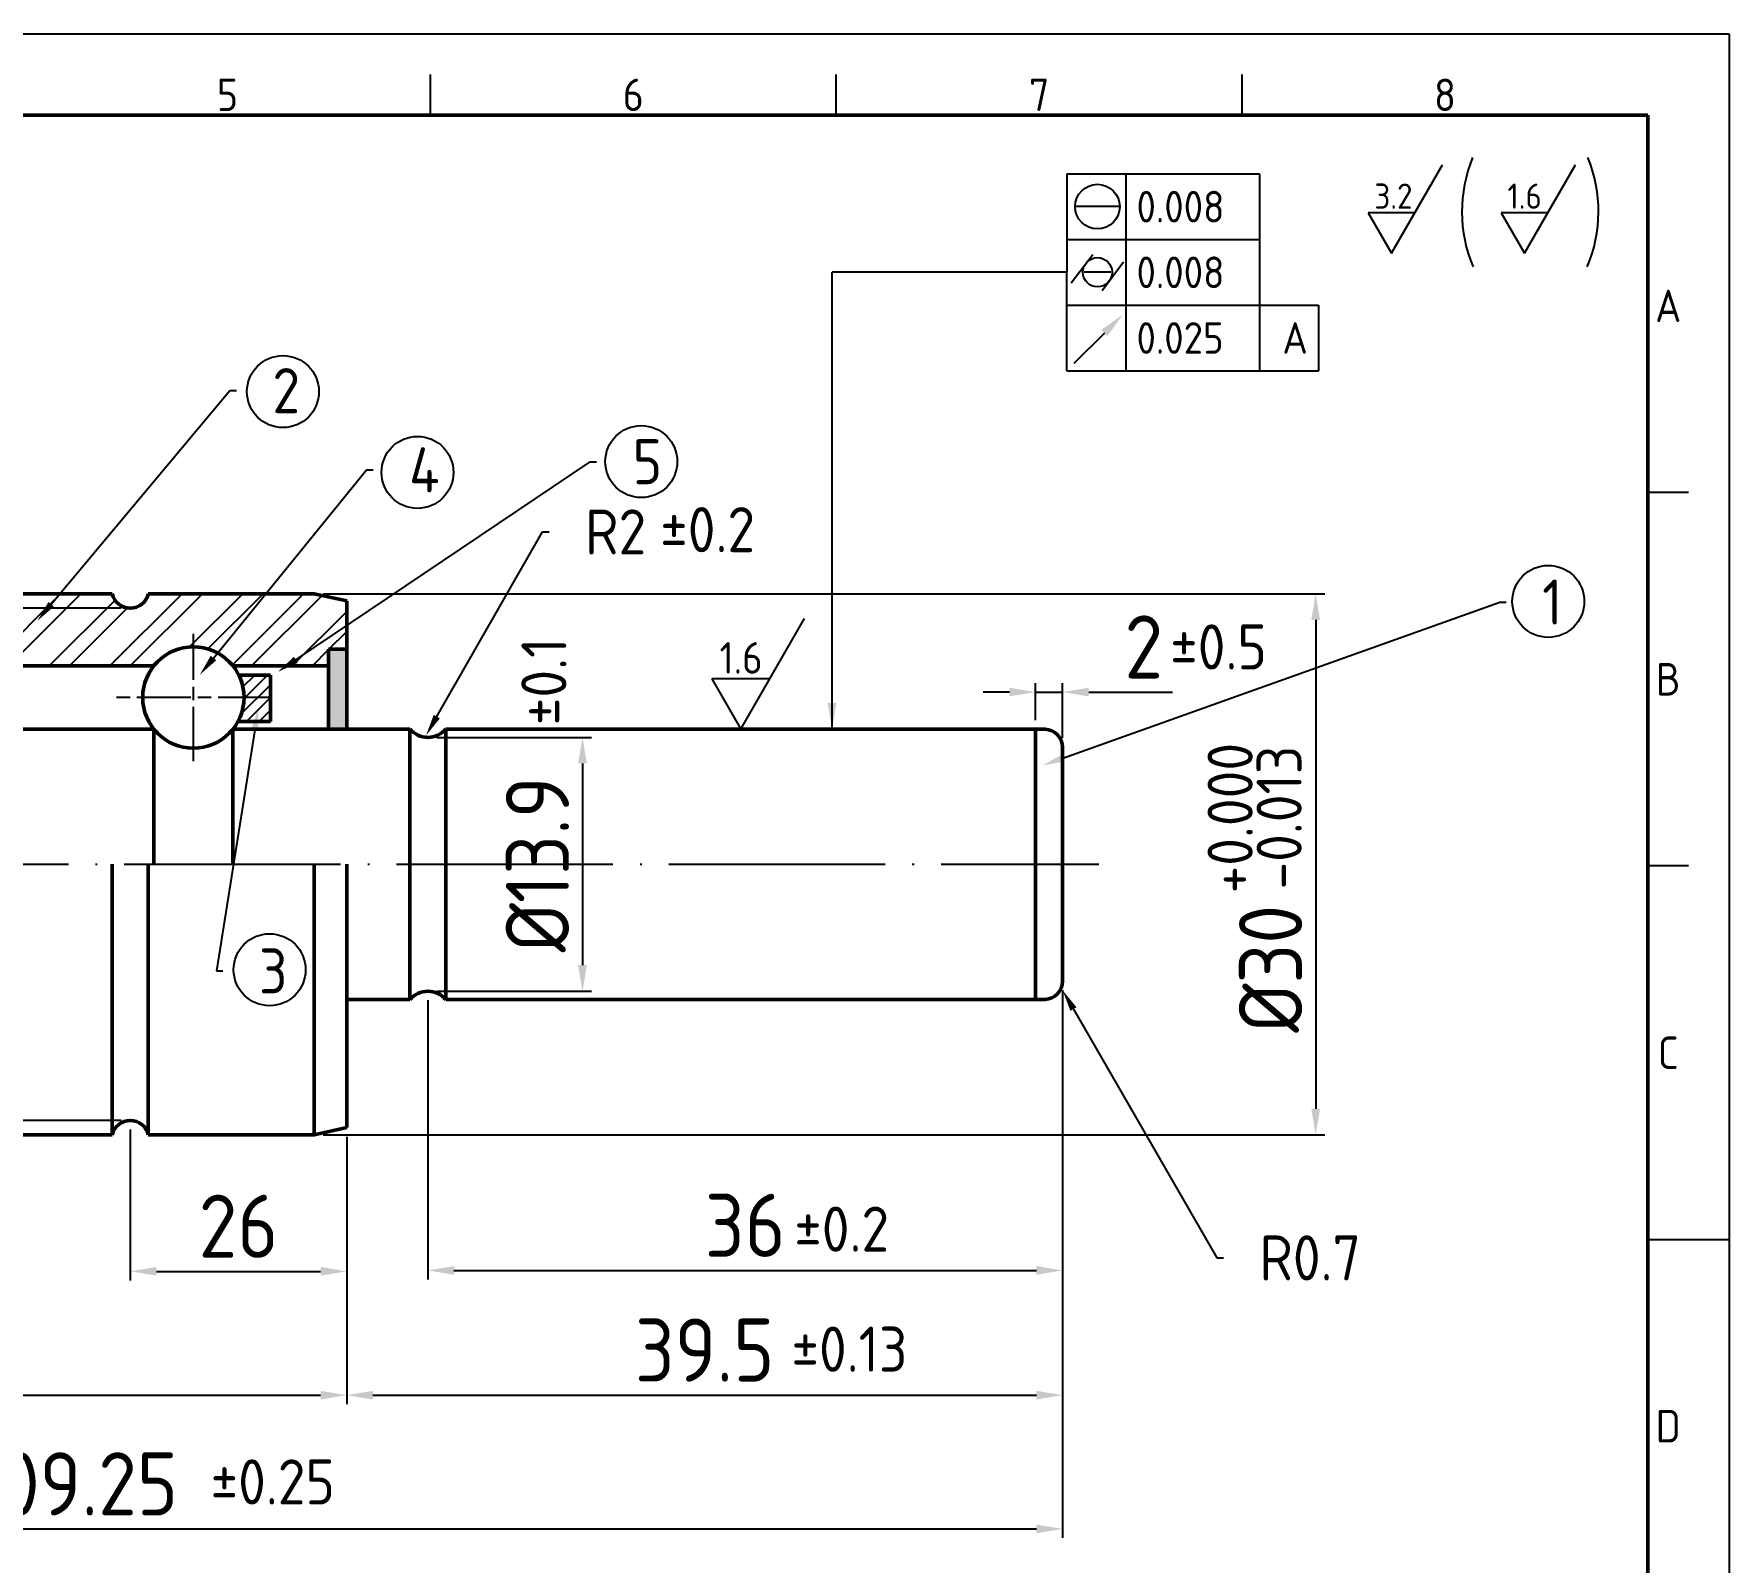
# Model space of a CAD drawing. Extents: x 8 to 197, y 6 to 139.
# Drawn here: x 103.4 to 197.4, y 54.6 to 139.3 of the extents above; entities that cross this region are included whole.
import ezdxf
from ezdxf import colors
from ezdxf.entities.mleader import LeaderData, LeaderLine
from ezdxf.enums import TextEntityAlignment as Align
from ezdxf.math import Vec2, Vec3

# ---------------------------------------------------------------- set-up
doc = ezdxf.new("R2010")
doc.units = 0
doc.header["$LTSCALE"] = 0.5
doc.linetypes.add('ACAD_ISO04W100', pattern=[30, 24, -3, 0, -3])
doc.linetypes.add('AM_ISO08W050x2', pattern=[9, 6, -0.75, 1.5, -0.75])
doc.layers.get('0').update_dxf_attribs({"linetype": 'CONTINUOUS'})
doc.layers.get('Defpoints').update_dxf_attribs({"linetype": 'CONTINUOUS'})
for name, color, linetype, lineweight in [('AM_0', 7, 'CONTINUOUS', 50), ('AM_5', 3, 'CONTINUOUS', 25), ('AM_7', 4, 'ACAD_ISO04W100', 25), ('AM_8', 1, 'CONTINUOUS', 25), ('AM_BOR', 7, 'CONTINUOUS', 50)]:
    doc.layers.add(name, color=color, linetype=linetype, lineweight=lineweight)
doc.styles.add('ACISOTS', font='isocp.shx', dxfattribs={"height": 1})
doc.styles.get("Standard").update_dxf_attribs({"font": 'ISOCP.SHX'})
doc.dimstyles.new('AM_ISO', dxfattribs={"dimtxt": 3.5, "dimasz": 2.5, "dimexe": 1, "dimexo": 1, "dimgap": 1.5, "dimtad": 1, "dimdsep": 46, "dimtxsty": 'Standard', "dimcen": 0, "dimclrd": 256, "dimclre": 256, "dimclrt": 2, "dimadec": 0, "dimazin": 2, "dimtp": 0.1, "dimtm": 0.1, "dimtfac": 0.71, "dimtdec": 3, "dimtmove": 0, "dimatfit": 3, "dimfxl": 1, "dimlwd": -1, "dimlwe": -1, "dimarcsym": 0})

# ---------------------------------------------------------------- blocks, each defined once
blk = doc.blocks.new('A3 ZTL')
for p, q in [((401.174168297453, 280.8219178082171), (19.56947162426601, 280.8219178082171)), ((401.174168297453, 9.784735812133079), (401.174168297453, 280.8219178082171))]:
    blk.add_line(p, q)
at = {"layer": 'AM_BOR', "color": 135, "lineweight": 25}
for p, q in [((0, 290.6066536203501), (410.9589041095861, 290.6066536203501)), ((410.9589041095861, 290.6066536203501), (410.9589041095861, 5.684341886080801e-14)), ((254.4031311154581, 280.8219178082171), (254.4031311154581, 285.7142857142836)), ((303.326810176123, 280.8219178082171), (303.326810176123, 285.7142857142836)), ((352.250489236788, 280.8219178082171), (352.250489236788, 285.7142857142836)), ((406.0665362035195, 235.3228962817988), (401.174168297453, 235.3228962817988)), ((406.0665362035195, 190.313111545987), (401.174168297453, 190.313111545987)), ((401.174168297453, 145.3033268101751), (410.9589041095861, 145.3033268101751))]:
    blk.add_line(p, q, dxfattribs=at)
at = {"layer": 'AM_BOR', "color": 135, "lineweight": 25, "style": 'ACISOTS'}
for s, p in [('5', (229.9412915851255, 283.2681017612505)), ('6', (278.8649706457905, 283.2681017612505)), ('7', (327.7886497064555, 283.2681017612505)), ('8', (376.7123287671206, 283.2681017612505)), ('A', (403.6203522504863, 257.8277886497048)), ('B', (403.6203522504863, 212.8180039138928)), ('C', (403.6203522504863, 167.808219178081)), ('D', (403.6203522504863, 122.7984344422692))]:
    blk.add_text(s, height=3.9138943248532, dxfattribs=at).set_placement(p, align=Align.MIDDLE)
blk = doc.blocks.new('*D57')
at = {"layer": 'AM_5', "transparency": 16777216}
for p, q in [((119.4684640427875, 108.2736452448285), (175.0001854154477, 108.2736452448284)), ((174.5001854154477, 106.8236452448284), (174.5001854154477, 79.72364524482846)), ((119.4684640427874, 78.27364524482847), (175.0001854154477, 78.27364524482846))]:
    blk.add_line(p, q, dxfattribs=at)
at = {"layer": 'AM_5', "lineweight": 25, "transparency": 16777216}
for points in [[(174.258518748781, 106.8236452448284), (174.7418520821143, 106.8236452448284), (174.5001854154477, 108.2736452448284)], [(174.258518748781, 79.72364524482846), (174.7418520821143, 79.72364524482846), (174.5001854154477, 78.27364524482846)]]:
    blk.add_solid(points, dxfattribs=at)
at = {"layer": 'Defpoints', "color": 0, "lineweight": 25, "transparency": 16777216}
for p in [(118.9684640427875, 108.2736452448285), (118.9684640427874, 78.27364524482847), (174.5001854154477, 78.27364524482846)]:
    blk.add_point(p, dxfattribs=at)
at = {"layer": 'AM_5', "lineweight": 25, "transparency": 16777216, "insert": (172.0001854154476, 87.48260421610696), "char_height": 3.5, "attachment_point": 5, "rotation": 90}
blk.add_mtext('%%C30', dxfattribs=at)
blk = doc.blocks.new('*D59')
at = {"layer": 'AM_5', "transparency": 16777216}
for p, q in [((68.76846404278756, 78.17269563758576), (68.76846404278756, 63.34160488271601)), ((120.7684640427876, 78.17269563758576), (120.7684640427876, 63.34160488271601)), ((70.21846404278756, 63.84160488271601), (119.3184640427876, 63.84160488271601))]:
    blk.add_line(p, q, dxfattribs=at)
at = {"layer": 'AM_5', "lineweight": 25, "transparency": 16777216}
for points in [[(70.21846404278756, 64.08327154938267), (70.21846404278756, 63.59993821604935), (68.76846404278756, 63.84160488271601)], [(119.3184640427876, 64.08327154938267), (119.3184640427876, 63.59993821604935), (120.7684640427876, 63.84160488271601)]]:
    blk.add_solid(points, dxfattribs=at)
at = {"layer": 'Defpoints', "color": 0, "lineweight": 25, "transparency": 16777216}
for p in [(68.76846404278756, 78.67269563758576), (120.7684640427876, 78.67269563758576), (120.7684640427876, 63.84160488271601)]:
    blk.add_point(p, dxfattribs=at)
at = {"layer": 'AM_5', "lineweight": 25, "transparency": 16777216, "insert": (94.76846404278757, 66.34194937090498), "char_height": 3.5, "attachment_point": 5}
blk.add_mtext('52', dxfattribs=at)
blk = doc.blocks.new('*D60')
at = {"layer": 'AM_5', "transparency": 16777216}
for p, q in [((108.7684640427876, 78.5736452448285), (108.7684640427876, 70.20549371350666)), ((120.7684640427876, 78.17269563758576), (120.7684640427876, 70.20549371350666)), ((110.2184640427876, 70.70549371350666), (119.3184640427876, 70.70549371350666))]:
    blk.add_line(p, q, dxfattribs=at)
at = {"layer": 'AM_5', "lineweight": 25, "transparency": 16777216}
for points in [[(110.2184640427876, 70.94716038017332), (110.2184640427876, 70.46382704684), (108.7684640427876, 70.70549371350666)], [(119.3184640427876, 70.94716038017332), (119.3184640427876, 70.46382704684), (120.7684640427876, 70.70549371350666)]]:
    blk.add_solid(points, dxfattribs=at)
at = {"layer": 'Defpoints', "color": 0, "lineweight": 25, "transparency": 16777216}
for p in [(108.7684640427876, 79.0736452448285), (120.7684640427876, 78.67269563758576), (120.7684640427876, 70.70549371350666)]:
    blk.add_point(p, dxfattribs=at)
at = {"layer": 'AM_5', "lineweight": 25, "transparency": 16777216, "insert": (114.7684640427876, 73.20583820169563), "char_height": 3.5, "attachment_point": 5}
blk.add_mtext('26', dxfattribs=at)
blk = doc.blocks.new('*D61')
at = {"layer": 'AM_5', "transparency": 16777216}
for p, q in [((125.2684640427875, 85.73264524482849), (125.2684640427875, 70.2571502601509)), ((160.4684640427876, 86.28708099810389), (160.4684640427876, 70.2571502601509)), ((126.7184640427875, 70.7571502601509), (159.0184640427876, 70.7571502601509))]:
    blk.add_line(p, q, dxfattribs=at)
at = {"layer": 'AM_5', "lineweight": 25, "transparency": 16777216}
for points in [[(126.7184640427875, 70.99881692681755), (126.7184640427875, 70.51548359348423), (125.2684640427875, 70.7571502601509)], [(159.0184640427876, 70.99881692681755), (159.0184640427876, 70.51548359348423), (160.4684640427876, 70.7571502601509)]]:
    blk.add_solid(points, dxfattribs=at)
at = {"layer": 'Defpoints', "color": 0, "lineweight": 25, "transparency": 16777216}
for p in [(160.4684640427876, 86.78708099810389), (125.2684640427875, 86.23264524482849), (160.4684640427876, 70.7571502601509)]:
    blk.add_point(p, dxfattribs=at)
at = {"layer": 'AM_5', "lineweight": 25, "transparency": 16777216, "insert": (142.8684640427876, 73.2571502601509), "char_height": 3.5, "attachment_point": 5}
blk.add_mtext('36', dxfattribs=at)
blk = doc.blocks.new('*D62')
at = {"layer": 'AM_5', "transparency": 16777216}
for p, q in [((50.96846404278756, 86.28708099810389), (50.96846404278756, 55.92175938674364)), ((160.4684640427876, 86.28708099810389), (160.4684640427876, 55.92175938674364)), ((52.41846404278756, 56.42175938674364), (159.0184640427876, 56.42175938674364))]:
    blk.add_line(p, q, dxfattribs=at)
at = {"layer": 'AM_5', "lineweight": 25, "transparency": 16777216}
for points in [[(52.41846404278756, 56.66342605341031), (52.41846404278756, 56.18009272007698), (50.96846404278756, 56.42175938674364)], [(159.0184640427876, 56.66342605341031), (159.0184640427876, 56.18009272007698), (160.4684640427876, 56.42175938674364)]]:
    blk.add_solid(points, dxfattribs=at)
at = {"layer": 'Defpoints', "color": 0, "lineweight": 25, "transparency": 16777216}
for p in [(50.96846404278756, 86.78708099810389), (160.4684640427876, 86.78708099810389), (160.4684640427876, 56.42175938674364)]:
    blk.add_point(p, dxfattribs=at)
at = {"layer": 'AM_5', "lineweight": 25, "transparency": 16777216, "insert": (105.7184640427876, 58.92294975321708), "char_height": 3.5, "attachment_point": 5}
blk.add_mtext('109.25', dxfattribs=at)
blk = doc.blocks.new('*D63')
at = {"layer": 'AM_5', "transparency": 16777216}
for p, q in [((125.7684640427875, 100.3146452448285), (134.344352725531, 100.3146452448285)), ((133.844352725531, 98.86464524482847), (133.844352725531, 87.68264524482849)), ((125.7684640427875, 86.23264524482849), (134.344352725531, 86.23264524482849))]:
    blk.add_line(p, q, dxfattribs=at)
at = {"layer": 'AM_5', "lineweight": 25, "transparency": 16777216}
for points in [[(133.6026860588643, 98.86464524482847), (134.0860193921977, 98.86464524482847), (133.844352725531, 100.3146452448285)], [(133.6026860588643, 87.68264524482849), (134.0860193921977, 87.68264524482849), (133.844352725531, 86.23264524482849)]]:
    blk.add_solid(points, dxfattribs=at)
at = {"layer": 'Defpoints', "color": 0, "lineweight": 25, "transparency": 16777216}
for p in [(125.2684640427875, 100.3146452448285), (125.2684640427875, 86.23264524482849), (133.844352725531, 86.23264524482849)]:
    blk.add_point(p, dxfattribs=at)
at = {"layer": 'AM_5', "lineweight": 25, "transparency": 16777216, "insert": (131.344352725531, 93.2736452448285), "char_height": 3.5, "attachment_point": 5, "rotation": 90}
blk.add_mtext('%%C13.9', dxfattribs=at)
blk = doc.blocks.new('*D64')
at = {"layer": 'AM_5', "transparency": 16777216}
for p, q in [((108.2684640427876, 107.4736452448284), (99.24344895255508, 107.4736452448284)), ((99.74344895255508, 106.0236452448284), (99.74344895255507, 80.5236452448285)), ((108.2684640427876, 79.0736452448285), (99.24344895255507, 79.0736452448285))]:
    blk.add_line(p, q, dxfattribs=at)
at = {"layer": 'AM_5', "lineweight": 25, "transparency": 16777216}
for points in [[(99.50178228588842, 106.0236452448284), (99.98511561922174, 106.0236452448284), (99.74344895255508, 107.4736452448284)], [(99.50178228588841, 80.5236452448285), (99.98511561922173, 80.5236452448285), (99.74344895255507, 79.0736452448285)]]:
    blk.add_solid(points, dxfattribs=at)
at = {"layer": 'Defpoints', "color": 0, "lineweight": 25, "transparency": 16777216}
for p in [(108.7684640427876, 107.4736452448284), (99.74344895255507, 79.0736452448285), (108.7684640427876, 79.0736452448285)]:
    blk.add_point(p, dxfattribs=at)
at = {"layer": 'AM_5', "lineweight": 25, "transparency": 16777216, "insert": (97.24310446436608, 93.2736452448285), "char_height": 3.5, "attachment_point": 5, "rotation": 90}
blk.add_mtext('%%C29', dxfattribs=at)
blk = doc.blocks.new('*D65')
at = {"layer": 'AM_5', "transparency": 16777216}
for p, q in [((157.5184640427875, 102.8238851219988), (156.0684640427875, 102.8238851219988)), ((158.9684640427875, 101.2736452448285), (158.9684640427875, 103.3238851219988)), ((158.9684640427875, 102.8238851219988), (160.4684640427876, 102.8238851219988)), ((160.4684640427876, 100.2602094915531), (160.4684640427876, 103.3238851219988)), ((161.9184640427875, 102.8238851219988), (166.5675486884569, 102.8238851219988))]:
    blk.add_line(p, q, dxfattribs=at)
at = {"layer": 'AM_5', "lineweight": 25, "transparency": 16777216}
for points in [[(157.5184640427875, 103.0655517886655), (157.5184640427875, 102.5822184553322), (158.9684640427875, 102.8238851219988)], [(161.9184640427875, 103.0655517886655), (161.9184640427875, 102.5822184553322), (160.4684640427876, 102.8238851219988)]]:
    blk.add_solid(points, dxfattribs=at)
at = {"layer": 'Defpoints', "color": 0, "lineweight": 25, "transparency": 16777216}
for p in [(160.4684640427876, 102.8238851219988), (158.9684640427875, 100.7736452448285), (160.4684640427876, 99.76020949155307)]:
    blk.add_point(p, dxfattribs=at)
at = {"layer": 'AM_5', "lineweight": 25, "transparency": 16777216, "insert": (164.9680063656222, 105.3242296101878), "char_height": 3.5, "attachment_point": 5}
blk.add_mtext('2', dxfattribs=at)
blk = doc.blocks.new('*D66')
at = {"layer": 'AM_5', "transparency": 16777216}
for p, q in [((160.4684640427876, 69.7571502601509), (160.4684640427876, 63.34160488271601)), ((122.2184640427876, 63.84160488271601), (159.0184640427876, 63.84160488271601))]:
    blk.add_line(p, q, dxfattribs=at)
at = {"layer": 'AM_5', "lineweight": 25, "transparency": 16777216}
for points in [[(122.2184640427876, 64.08327154938267), (122.2184640427876, 63.59993821604935), (120.7684640427876, 63.84160488271601)], [(159.0184640427876, 64.08327154938267), (159.0184640427876, 63.59993821604935), (160.4684640427876, 63.84160488271601)]]:
    blk.add_solid(points, dxfattribs=at)
at = {"layer": 'Defpoints', "color": 0, "lineweight": 25, "transparency": 16777216}
for p in [(160.4684640427876, 70.2571502601509), (120.7684640427876, 63.84160488271601), (160.4684640427876, 63.84160488271601)]:
    blk.add_point(p, dxfattribs=at)
at = {"layer": 'AM_5', "lineweight": 25, "transparency": 16777216, "insert": (140.6184640427876, 66.34160488271601), "char_height": 3.5, "attachment_point": 5}
blk.add_mtext('39.5', dxfattribs=at)

msp = doc.modelspace()

# ---------------------------------------------------------------- hatches: boundary and pattern name
at = {"layer": 'AM_5', "lineweight": 25}
h = msp.add_hatch(dxfattribs=at)
h.set_pattern_fill('ANSI32', color=1, scale=0.25)
h.set_pattern_definition([(45, (0, 0), (-1.683798022700466, 1.683798022700467), []), (45, (1.1225325, 0), (-1.683798022700466, 1.683798022700467), [])])
h.paths.add_polyline_path([(116.2780748872573, 108.2736452448285), (109.7684640427876, 108.2736452448285, -0.8000000000000159), (107.7684640427876, 108.2736452448285), (85.978518155541, 108.2736452448285), (81.54983316990484, 104.2736452448285), (84.86422595671658, 104.2736452448285, -0.5684536519802917), (86.70485010537685, 104.2736452448285), (110.0693117117814, 104.2736452448285, -0.3638830706394767), (113.6076558461166, 104.9917981203914)])
h.paths.add_polyline_path([(85.978518155541, 108.2736452448285), (70.56846404278757, 108.2736452448285), (68.76846404278756, 107.8745948520712), (68.76846404278756, 105.1939558835982), (69.76846404278756, 105.1939558835982), (69.76846404278756, 104.2736452448285), (81.54983316990484, 104.2736452448285)])
h.paths.add_polyline_path([(120.7684640427876, 107.8745948520712), (118.9684640427875, 108.2736452448285), (116.2780748872573, 108.2736452448285), (113.6076558461166, 104.9917981203914, -0.1004573717285927), (114.463784730742, 104.2736452448285), (119.7684640427876, 104.2736452448285), (119.7684640427876, 105.1939558835982), (120.7684640427876, 105.1939558835982)])
at = {"layer": 'AM_8'}
msp.add_hatch(color=256, dxfattribs=at).paths.add_polyline_path([(119.7684640427876, 105.1939558835982), (119.7684640427876, 100.7736452448285), (120.7684640427876, 100.7736452448285), (120.7684640427876, 105.1939558835982)])
h = msp.add_hatch(dxfattribs=at)
h.set_pattern_fill('_U', color=256, scale=0.5, angle=45, style=0, pattern_type=0)
h.set_pattern_definition([(45, (19.67624573157612, -0.0001482953924067942), (-0.3535533905932737, 0.3535533905932738), [])])
edge = h.paths.add_edge_path()
edge.add_line((116.5434257401296, 101.1919646578414), (116.5434257401296, 103.770522860984))
edge.add_line((116.5434257401296, 103.770522860984), (114.7836188378562, 103.770522860984))
edge.add_arc((112.2665482212617, 102.5236452448285), 2.808976375584742, -28.299490524399005, 26.352368009985184, ccw=False)
edge.add_line((114.7398001479434, 101.1919646578414), (116.5434257401296, 101.1919646578414))

# ---------------------------------------------------------------- linework, layer by layer
at = {"layer": 'AM_0'}
for p, q in [((70.56846404278757, 108.2736452448285), (107.7684640427876, 108.2736452448285)), ((109.7684640427876, 108.2736452448285), (118.9684640427875, 108.2736452448285)), ((118.9684640427875, 108.2736452448285), (120.7684640427876, 107.8745948520712)), ((120.7684640427876, 107.8745948520712), (120.7684640427876, 100.7736452448285)), ((120.7684640427876, 105.1939558835982), (119.7684640427876, 105.1939558835982)), ((119.7684640427876, 105.1939558835982), (119.7684640427876, 100.7736452448285)), ((86.70485010537685, 104.2736452448285), (110.0693117117814, 104.2736452448285)), ((114.463784730742, 104.2736452448285), (119.7684640427876, 104.2736452448285)), ((114.7836188378562, 103.770522860984), (116.5434257401296, 103.770522860984)), ((116.5434257401296, 103.770522860984), (116.5434257401296, 101.1919646578414)), ((52.46846404278759, 100.7736452448285), (110.0693117117814, 100.7736452448285)), ((110.0693117117814, 100.7736452448285), (110.0693117117814, 93.27364524482847)), ((114.463784730742, 100.7736452448285), (124.2684640427874, 100.7736452448285)), ((114.463784730742, 100.7736452448285), (114.463784730742, 93.27364524482847)), ((116.5434257401296, 101.1919646578414), (114.7398001479434, 101.1919646578414)), ((124.2684640427874, 100.7736452448285), (124.2684640427874, 85.77364524482847)), ((126.2684640427875, 100.7736452448285), (158.9684640427875, 100.7736452448285)), ((126.2684640427875, 85.77364524482843), (126.2684640427876, 100.7736452448285)), ((158.9684640427875, 100.7736452448285), (159.4946409910954, 100.7598668165286)), ((158.9684640427875, 100.7736452448285), (158.9684640427874, 85.77364524482844)), ((160.4684640427876, 99.76020949155307), (160.4684640427876, 86.78708099810389)), ((107.7684640427876, 78.27364524482849), (107.7684640427876, 93.27364524482847)), ((109.7684640427876, 78.27364524482849), (109.7684640427876, 93.27364524482847)), ((118.9684640427875, 93.27364524482847), (118.9684640427875, 78.27364524482847)), ((120.7684640427876, 93.27364524482847), (120.7684640427876, 78.67269563758576)), ((124.2684640427875, 85.77364524482847), (120.7684640427876, 85.77364524482847)), ((158.9684640427875, 85.77364524482847), (126.2684640427875, 85.77364524482847)), ((158.9684640427875, 85.77364524482847), (159.4946409910954, 85.78742367312834)), ((107.7684640427876, 78.27364524482849), (70.56846404278757, 78.2736452448285)), ((118.9684640427875, 78.27364524482847), (109.7684640427876, 78.27364524482849)), ((118.9684640427875, 78.2736452448285), (120.7684640427876, 78.67269563758576))]:
    msp.add_line(p, q, dxfattribs=at)
msp.add_circle((112.2665482212617, 102.5236452448285), 2.808976375584734, dxfattribs=at)
for centre, radius, start, end in [((108.7684640427876, 108.4986452448284), 1.024999999999996, 192.6803834918185, 347.3196165081811), ((125.2684640427875, 101.6334698635648), 1.318824618736309, 220.6897541496888, 319.3102458503112), ((159.4684640427876, 99.76020949155307), 1, 0, 88.50000000000053), ((159.4684640427876, 86.78708099810389), 1, 271.4999999999994, 0), ((125.2684640427875, 84.91382062609217), 1.318824618736309, 40.68975414968874, 139.3102458503115), ((108.7684640427876, 78.0486452448285), 1.024999999999996, 12.68038349181847, 167.3196165081815)]:
    msp.add_arc(centre, radius, start, end, dxfattribs=at)
at = {"layer": 'AM_5', "lineweight": 25}
for p, q in [((178.6960433860444, 127.1659832442466), (181.5239511925567, 132.0640632442466)), ((186.0723612511302, 127.1659832442466), (188.9002690576425, 132.0640632442466)), ((160.7011348796607, 131.5610469203429), (160.68977778999, 120.6410469203428)), ((160.7011348796607, 131.5610469203429), (171.3845348796607, 131.5610469203429)), ((163.9857253997916, 120.6410469203428), (163.9857253997916, 131.5610469203429)), ((171.3845348796607, 131.5610469203429), (171.3845348796607, 127.9210469203428)), ((163.6370335759073, 129.7408388033312), (161.1646345604623, 129.7408388033312)), ((179.9814560253682, 129.3923832442466), (177.4106307467206, 129.3923832442466)), ((177.4106307467206, 129.3923832442466), (178.6960433860444, 127.1659832442466)), ((187.357773890454, 129.3923832442466), (184.7869486118065, 129.3923832442466)), ((184.7869486118065, 129.3923832442466), (186.0723612511302, 127.1659832442466)), ((160.7011348796607, 127.9210469203428), (171.3845348796607, 127.9210469203428)), ((171.3845348796607, 127.9210469203428), (171.3845348796607, 120.6410469203428)), ((160.9398795333703, 125.5171061752), (162.1479392384707, 127.0893935484853)), ((160.6954563348253, 126.1010469203428), (147.6832885476621, 126.1010469203428)), ((163.1352279364081, 126.1008388033311), (161.6544831520594, 126.1008388033311)), ((162.6535249748288, 125.098950972512), (163.8441252854296, 126.6845003207434)), ((160.7011348796607, 124.2810469203428), (174.6662572055384, 124.2810469203428)), ((174.6662572055384, 124.2810469203428), (174.6662572055384, 120.6410469203428)), ((160.7011348796607, 120.6410469203428), (174.6662572055384, 120.6410469203428)), ((142.6184640427875, 100.7736452448285), (146.1533488009279, 106.8962452448285)), ((144.2252298419422, 103.5566452448285), (141.0116982436328, 103.5566452448285)), ((141.0116982436328, 103.5566452448285), (142.6184640427875, 100.7736452448285))]:
    msp.add_line(p, q, dxfattribs=at)
at = {"layer": 'AM_5'}
for p, q in [((147.6832885476621, 100.7338344672847), (147.6832885476621, 126.1010469203428)), ((162.7819156358846, 122.7331847662373), (161.0935712948188, 121.0448404251715))]:
    msp.add_line(p, q, dxfattribs=at)
at = {"layer": 'AM_5', "lineweight": 25}
for centre, radius in [((162.4008340681848, 129.7408388033312), 1.23619950772254), ((162.4008340681848, 126.1008388033311), 0.8117731456116188), ((117.2338850676975, 119.4842059653837), 1.995398731426474), ((137.1030951859759, 115.6035381155204), 1.995398731426474), ((124.6943222627742, 115.0038780970858), 1.995398731426474), ((187.3999707707349, 107.8512403745373), 1.995398731426474), ((116.4936624403843, 87.42968700035522), 1.995398731426474)]:
    msp.add_circle(centre, radius, dxfattribs=at)
for centre, start, end in [((190.4578275524148, 129.4646479267778), 157.6018686384349, 202.9314501873766), ((182.3344360970326, 129.4646479267778), 337.0685498126237, 22.39813136156498)]:
    msp.add_arc(centre, 7.849335159521944, start, end, dxfattribs=at)
for points in [[(162.6110314970978, 122.904068905024), (162.9527997746713, 122.5623006274505), (163.807220468605, 123.7584895989578)], [(147.4416218809955, 102.2236452448285), (147.9249552143288, 102.2236452448285), (147.6832885476621, 100.7736452448285)]]:
    msp.add_solid(points, dxfattribs=at)
at = {"layer": 'AM_7', "linetype": 'AM_ISO08W050x2'}
for p, q in [((112.2665482212617, 98.99696731058808), (112.2665482212617, 106.0503231790689)), ((116.6323112244918, 102.5236452448285), (107.9007852180316, 102.5236452448285))]:
    msp.add_line(p, q, dxfattribs=at)
at = {"layer": 'AM_7'}
msp.add_line((48.03388279522747, 93.27364524482847), (162.4752450382859, 93.27364524482847), dxfattribs=at)

# ---------------------------------------------------------------- block references
at = {"layer": 'AM_0', "lineweight": 0, "xscale": 0.46, "yscale": 0.46, "zscale": 0.46}
msp.add_blockref('A3 ZTL', (8.38437222223751, 5.637839441518153), dxfattribs=at)

# ---------------------------------------------------------------- texts
at = {"layer": 'AM_5', "attachment_point": 1}
for s, insert, char_height in [('3.2', (177.7563078477225, 131.0225542291044), 1.4), ('1.6', (185.1326257128083, 131.0225542291044), 1.4), ('0.008', (164.5636584386272, 130.6126021075027), 1.75), ('0.008', (164.5636584386272, 126.9726021075027), 1.75), ('0.025', (164.5636584386272, 123.3326021075027), 1.75), ('A', (172.6526827461701, 123.3326021075027), 1.75), ('%%P0.2', (138.1510844572257, 113.0796239181753), 2.5), ('%%P0.5', (166.429645547782, 106.577039238195), 2.5), ('1.6', (141.443794619885, 105.5943589759008), 1.75), ('%%P0.2', (145.5844538467772, 74.29766328243721), 2.5), ('%%P0.13', (145.4277132866813, 67.6411546378057), 2.5), ('%%P0.25', (113.217609290423, 60.27983909142188), 2.5)]:
    msp.add_mtext_dynamic_manual_height_columns(s, width=5.488309595672263, gutter_width=10, heights=[0], dxfattribs=dict(at, insert=insert, char_height=char_height))
at = {"layer": 'AM_5', "char_height": 2.5, "attachment_point": 1, "rotation": 90}
for s, insert in [('%%P0.1', (130.4524718477518, 100.9878026707065)), ('+0.000', (168.507612064241, 91.66361095438658)), ('-0.013', (171.2238077271985, 91.8798856461462))]:
    msp.add_mtext_dynamic_manual_height_columns(s, width=5.488309595672263, gutter_width=10, heights=[0], dxfattribs=dict(at, insert=insert))

# ---------------------------------------------------------------- dimensions: what is measured, and where the dimension line sits
at = {"layer": 'AM_5', "lineweight": 25}
dim = msp.add_linear_dim(base=(174.5001854154477, 78.27364524482846), p1=(118.9684640427875, 108.2736452448285), p2=(118.9684640427874, 78.27364524482847), angle=90, text='%%C30', dimstyle='AM_ISO', override={"dimscale": 0.5, "dimtxt": 7, "dimasz": 2.9, "dimdec": 0, "dimlfac": 0.4, "dimclrt": 256, "dimadec": 2, "dimtp": 0, "dimtm": 0.3, "dimtdec": 0}, dxfattribs=at)
dim.commit()
dim.dimension.update_dxf_attribs({"geometry": '*D57', "text_midpoint": (174.5001854154476, 87.48260421610696), "dimtype": 160})
for base, p1, p2, text, picture, middle in [((99.74344895255507, 79.0736452448285), (108.7684640427876, 107.4736452448284), (108.7684640427876, 79.0736452448285), '%%C29', '*D64', (97.24310446436608, 93.2736452448285)), ((133.844352725531, 86.23264524482849), (125.2684640427875, 100.3146452448285), (125.2684640427875, 86.23264524482849), '%%C13.9', '*D63', (131.344352725531, 93.2736452448285))]:
    dim = msp.add_linear_dim(base=base, p1=p1, p2=p2, angle=90, text=text, dimstyle='AM_ISO', override={"dimscale": 0.5, "dimtxt": 7, "dimasz": 2.9, "dimdec": 0, "dimlfac": 0.4, "dimclrt": 256, "dimadec": 2, "dimtp": 0, "dimtm": 0.3, "dimtdec": 0}, dxfattribs=at)
    dim.commit()
    dim.dimension.update_dxf_attribs({"geometry": picture, "text_midpoint": middle})
for base, p1, p2, text, picture, middle in [((160.4684640427876, 102.8238851219988), (158.9684640427875, 100.7736452448285), (160.4684640427876, 99.76020949155307), '2', '*D65', (164.9680063656222, 105.3242296101878)), ((160.4684640427876, 56.42175938674364), (50.96846404278756, 86.78708099810389), (160.4684640427876, 86.78708099810389), '109.25', '*D62', (105.7184640427876, 58.92294975321708)), ((160.4684640427876, 70.7571502601509), (125.2684640427875, 86.23264524482849), (160.4684640427876, 86.78708099810389), '36', '*D61', (142.8684640427876, 73.2571502601509)), ((120.7684640427876, 70.70549371350666), (108.7684640427876, 79.0736452448285), (120.7684640427876, 78.67269563758576), '26', '*D60', (114.7684640427876, 73.20583820169563)), ((120.7684640427876, 63.84160488271601), (68.76846404278756, 78.67269563758576), (120.7684640427876, 78.67269563758576), '52', '*D59', (94.76846404278757, 66.34194937090498)), ((160.4684640427876, 63.84160488271601), (120.7684640427876, 63.84160488271601), (160.4684640427876, 70.2571502601509), '39.5', '*D66', (140.6184640427876, 66.34160488271601))]:
    dim = msp.add_linear_dim(base=base, p1=p1, p2=p2, text=text, dimstyle='AM_ISO', override={"dimscale": 0.5, "dimtxt": 7, "dimasz": 2.9, "dimdec": 0, "dimlfac": 0.4, "dimclrt": 256, "dimadec": 2, "dimtp": 0, "dimtm": 0.3, "dimtdec": 0}, dxfattribs=at)
    dim.commit()
    dim.dimension.update_dxf_attribs({"geometry": picture, "text_midpoint": middle})

# ---------------------------------------------------------------- leaders
ml = msp.add_multileader_mtext('Standard', dxfattribs=at)
ml.set_content('2', color=256)
ml.set_leader_properties()
ml.build(insert=Vec2(0, 0))
ml.multileader.update_dxf_attribs({"text_right_attachment_type": 6, "dogleg_length": 0.36, "arrow_head_size": 1.2})
ctx = ml.context
ctx.base_point, ctx.char_height, ctx.arrow_head_size, ctx.plane_origin = Vec3(114.6495448144496, 119.5377579865614), 2.5, 1.2, Vec3(103.6120864333587, 106.7695236058943)
ctx.right_attachment = 6
notes = []
notes.append((ctx, [(0, (1, 1, 0), (114.2895448144496, 119.5377579865614), (1, 0), 0.36, [(0, [(103.6120864333587, 106.7695236058943)], 0, [])])]))
ctx.mtext.insert, ctx.mtext.flow_direction = Vec3(116.6495448144496, 120.7877579865614), 5
ml = msp.add_multileader_mtext('Standard', dxfattribs=at)
ml.set_content('5', color=256)
ml.set_leader_properties()
ml.build(insert=Vec2(0, 0))
ml.multileader.update_dxf_attribs({"text_right_attachment_type": 6, "dogleg_length": 0.36, "arrow_head_size": 1.2})
ctx = ml.context
ctx.base_point, ctx.char_height, ctx.arrow_head_size, ctx.plane_origin = Vec3(134.626966224082, 115.5978730238309), 2.5, 1.2, Vec3(116.9539841977569, 103.9442057253851)
ctx.right_attachment = 6
notes.append((ctx, [(0, (1, 1, 0), (134.266966224082, 115.5978730238309), (1, 0), 0.36, [(0, [(116.9539841977569, 103.9442057253851)], 0, [])])]))
ctx.mtext.insert, ctx.mtext.flow_direction = Vec3(136.626966224082, 116.8478730238309), 5
ml = msp.add_multileader_mtext('Standard', dxfattribs=at)
ml.set_content('4', color=256)
ml.set_leader_properties()
ml.build(insert=Vec2(0, 0))
ml.multileader.update_dxf_attribs({"text_right_attachment_type": 6, "dogleg_length": 0.36, "arrow_head_size": 1.2})
ctx = ml.context
ctx.base_point, ctx.char_height, ctx.arrow_head_size, ctx.plane_origin = Vec3(122.2299746854012, 115.1458851404965), 2.5, 1.2, Vec3(112.62193307919, 102.9654765379558)
ctx.right_attachment = 6
notes.append((ctx, [(0, (1, 1, 0), (121.8699746854012, 115.1458851404965), (1, 0), 0.36, [(0, [(112.62193307919, 103.7803809688913)], 0, [])])]))
ctx.mtext.insert, ctx.mtext.flow_direction = Vec3(124.2299746854012, 116.3958851404965), 5
ml = msp.add_multileader_mtext('Standard', dxfattribs=at)
ml.set_content('R2', color=256)
ml.set_leader_properties()
ml.build(insert=Vec2(0, 0))
ml.multileader.update_dxf_attribs({"text_right_attachment_type": 6, "dogleg_length": 0.36, "arrow_head_size": 1.2})
ctx = ml.context
ctx.base_point, ctx.char_height, ctx.arrow_head_size, ctx.plane_origin = Vec3(131.9874550783915, 111.703492828492), 2.5, 1.2, Vec3(125.1678854058976, 100.4195962481193)
ctx.right_attachment = 6
notes.append((ctx, [(0, (1, 1, 0), (131.6274550783915, 111.703492828492), (1, 0), 0.36, [(0, [(125.1678854058976, 100.4195962481193)], 0, [])])]))
ctx.mtext.insert, ctx.mtext.flow_direction = Vec3(133.9874550783915, 112.953492828492), 5
ml = msp.add_multileader_mtext('Standard', dxfattribs=at)
ml.set_content('1', color=256)
ml.set_leader_properties()
ml.build(insert=Vec2(0, 0))
ml.multileader.update_dxf_attribs({"text_right_attachment_type": 6, "dogleg_length": 0.36, "arrow_head_size": 1.2})
ctx = ml.context
ctx.base_point, ctx.char_height, ctx.arrow_head_size, ctx.plane_origin = Vec3(185.0636182161305, 107.8137585317939), 2.5, 1.2, Vec3(159.349070696233, 98.7537285743774)
ctx.right_attachment = 6
notes.append((ctx, [(0, (1, 1, 0), (184.7036182161305, 107.8137585317939), (1, 0), 0.36, [(0, [(159.349070696233, 98.7537285743774)], 0, [])])]))
ctx.mtext.insert, ctx.mtext.flow_direction = Vec3(187.0636182161305, 109.0637585317939), 5
ml = msp.add_multileader_mtext('Standard', dxfattribs=at)
ml.set_content('3', color=256)
ml.set_leader_properties()
ml.build(insert=Vec2(0, 0))
ml.multileader.update_dxf_attribs({"text_right_attachment_type": 6, "dogleg_length": 0.36, "arrow_head_size": 1.2})
ctx = ml.context
ctx.base_point, ctx.char_height, ctx.arrow_head_size, ctx.plane_origin = Vec3(113.9034267990215, 87.36265800396313), 2.5, 1.2, Vec3(111.8894452399265, 102.6984624564222)
ctx.right_attachment = 6
notes.append((ctx, [(0, (1, 1, 0), (113.5434267990215, 87.36265800396313), (1, 0), 0.36, [(0, [(115.8616798954004, 101.9237784401528)], 0, [])])]))
ctx.mtext.insert, ctx.mtext.flow_direction = Vec3(115.9034267990215, 88.61265800396313), 5
ml = msp.add_multileader_mtext('Standard', dxfattribs=at)
ml.set_content('R0.7', color=256)
ml.set_leader_properties()
ml.build(insert=Vec2(0, 0))
ml.multileader.update_dxf_attribs({"text_right_attachment_type": 6, "dogleg_length": 0.36, "arrow_head_size": 1.2})
ctx = ml.context
ctx.base_point, ctx.char_height, ctx.arrow_head_size, ctx.plane_origin = Vec3(169.3810630199171, 71.45319285148872), 2.5, 1.2, Vec3(160.4684640427876, 86.28708099810389)
ctx.right_attachment = 6
notes.append((ctx, [(0, (1, 1, 0), (169.0210630199171, 71.45319285148872), (1, 0), 0.36, [(0, [(160.4684640427876, 86.28708099810389)], 0, [])])]))
ctx.mtext.insert, ctx.mtext.flow_direction = Vec3(171.3810630199171, 72.70319285148872), 5
for ctx, leaders in notes:
    for number, flags, end, landing, length, lines in leaders:
        leader = LeaderData()
        leader.index, (leader.has_last_leader_line, leader.has_dogleg_vector, leader.attachment_direction) = number, flags
        leader.last_leader_point, leader.dogleg_vector, leader.dogleg_length = Vec3(end), Vec3(landing), length
        for number, points, colour, breaks in lines:
            line = LeaderLine()
            line.index, line.vertices, line.color, line.breaks = number, Vec3.list(points), colors.encode_raw_color(colour), breaks
            leader.lines.append(line)
        ctx.leaders.append(leader)

doc.saveas('drawing.dxf')
